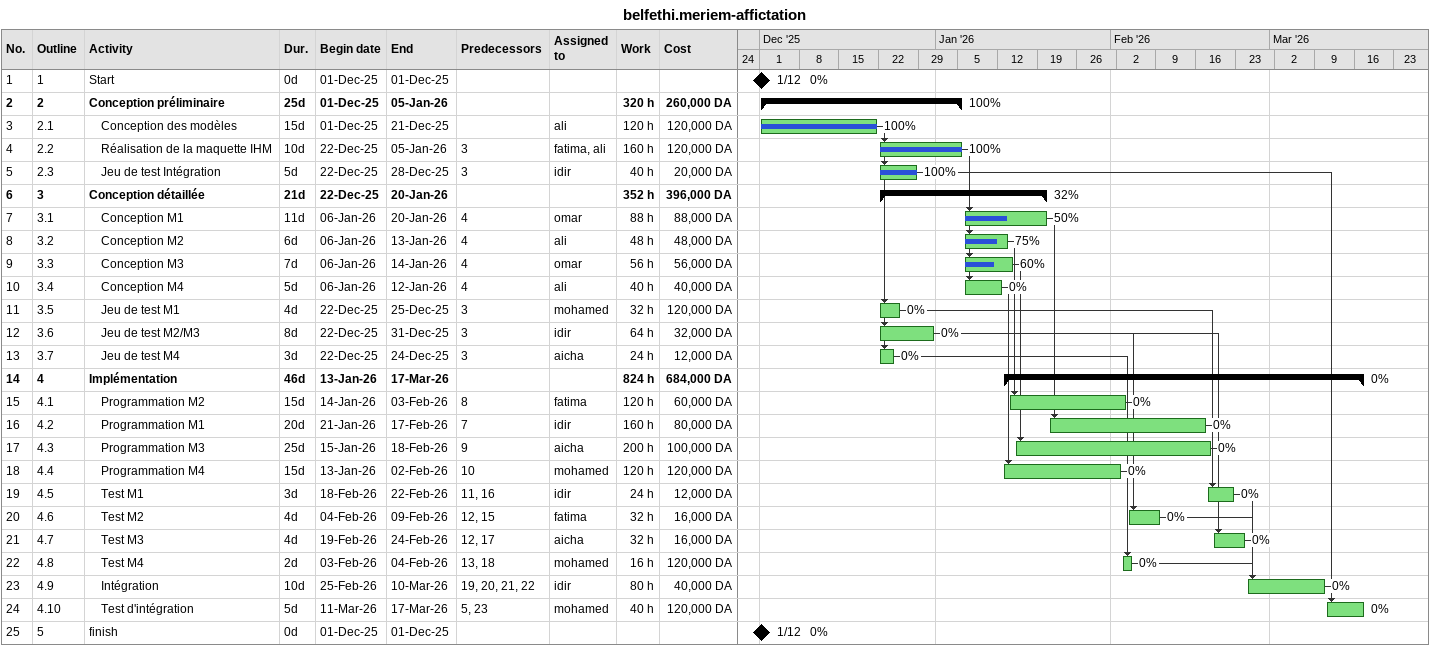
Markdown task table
belfethi.meriem-affictation

| ID | WBS | Task | Duration | Start | Finish | Predecessors | Resources | % complete | Work (h) | Cost (DA) |
|---|---|---|---|---|---|---|---|---|---|---|
| 1 | 1 | Start | 0d | 2025-12-01 | 2025-12-01 |  |  | 0 |  |  |
| 2 | 2 | **Conception préliminaire** | 25d | 2025-12-01 | 2026-01-05 |  |  | 100 | 320 | 260000 |
| 3 | 2.1 | Conception des modèles | 15d | 2025-12-01 | 2025-12-21 |  | ali | 100 | 120 | 120000 |
| 4 | 2.2 | Réalisation de la maquette IHM | 10d | 2025-12-22 | 2026-01-05 | 3 | fatima, ali | 100 | 160 | 120000 |
| 5 | 2.3 | Jeu de test Intégration | 5d | 2025-12-22 | 2025-12-28 | 3 | idir | 100 | 40 | 20000 |
| 6 | 3 | **Conception détaillée** | 21d | 2025-12-22 | 2026-01-20 |  |  | 32 | 352 | 396000 |
| 7 | 3.1 | Conception M1 | 11d | 2026-01-06 | 2026-01-20 | 4 | omar | 50 | 88 | 88000 |
| 8 | 3.2 | Conception M2 | 6d | 2026-01-06 | 2026-01-13 | 4 | ali | 75 | 48 | 48000 |
| 9 | 3.3 | Conception M3 | 7d | 2026-01-06 | 2026-01-14 | 4 | omar | 60 | 56 | 56000 |
| 10 | 3.4 | Conception M4 | 5d | 2026-01-06 | 2026-01-12 | 4 | ali | 0 | 40 | 40000 |
| 11 | 3.5 | Jeu de test M1 | 4d | 2025-12-22 | 2025-12-25 | 3 | mohamed | 0 | 32 | 120000 |
| 12 | 3.6 | Jeu de test M2/M3 | 8d | 2025-12-22 | 2025-12-31 | 3 | idir | 0 | 64 | 32000 |
| 13 | 3.7 | Jeu de test M4 | 3d | 2025-12-22 | 2025-12-24 | 3 | aicha | 0 | 24 | 12000 |
| 14 | 4 | **Implémentation** | 46d | 2026-01-13 | 2026-03-17 |  |  | 0 | 824 | 684000 |
| 15 | 4.1 | Programmation M2 | 15d | 2026-01-14 | 2026-02-03 | 8 | fatima | 0 | 120 | 60000 |
| 16 | 4.2 | Programmation M1 | 20d | 2026-01-21 | 2026-02-17 | 7 | idir | 0 | 160 | 80000 |
| 17 | 4.3 | Programmation M3 | 25d | 2026-01-15 | 2026-02-18 | 9 | aicha | 0 | 200 | 100000 |
| 18 | 4.4 | Programmation M4 | 15d | 2026-01-13 | 2026-02-02 | 10 | mohamed | 0 | 120 | 120000 |
| 19 | 4.5 | Test M1 | 3d | 2026-02-18 | 2026-02-22 | 11, 16 | idir | 0 | 24 | 12000 |
| 20 | 4.6 | Test M2 | 4d | 2026-02-04 | 2026-02-09 | 12, 15 | fatima | 0 | 32 | 16000 |
| 21 | 4.7 | Test M3 | 4d | 2026-02-19 | 2026-02-24 | 12, 17 | aicha | 0 | 32 | 16000 |
| 22 | 4.8 | Test M4 | 2d | 2026-02-03 | 2026-02-04 | 13, 18 | mohamed | 0 | 16 | 120000 |
| 23 | 4.9 | Intégration | 10d | 2026-02-25 | 2026-03-10 | 19, 20, 21, 22 | idir | 0 | 80 | 40000 |
| 24 | 4.10 | Test d'intégration | 5d | 2026-03-11 | 2026-03-17 | 5, 23 | mohamed | 0 | 40 | 120000 |
| 25 | 5 | finish | 0d | 2025-12-01 | 2025-12-01 |  |  | 0 |  |  |
